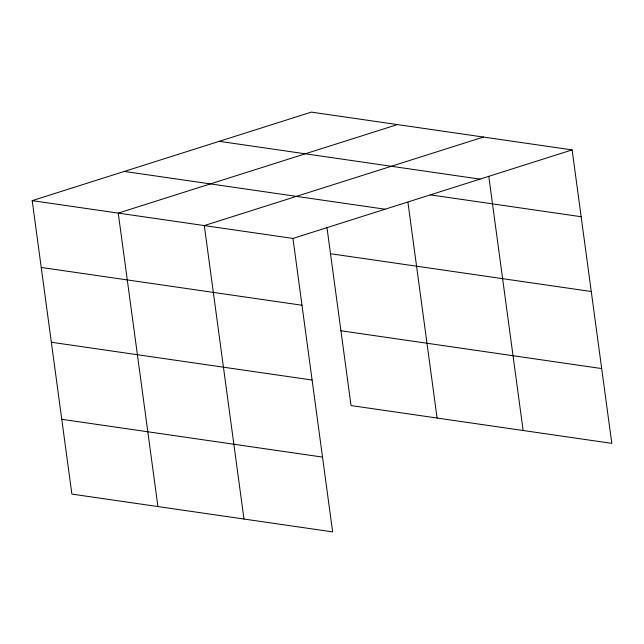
<?xml version="1.0" encoding="UTF-8"?>
<svg xmlns="http://www.w3.org/2000/svg" width="644" height="644" viewBox="0 0 644 644"><rect width="100%" height="100%" fill="white"/><g stroke="black" fill="none" stroke-linecap="round" stroke-linejoin="round"><path stroke-width="0.97" d="M32.2 200.638L292.956 238.433L332.634 531.888L71.878 494.093L32.2 200.638L311.366 112.112L572.122 149.907L611.8 443.362L351.044 405.567L326.919 227.147M397.42 124.582L118.246 213.108L157.925 506.57M483.467 137.051L204.301 225.577L243.971 519.04M292.956 238.433L572.122 149.907M219.242 141.326L479.997 179.121M430.192 194.842L581.154 216.722M124.324 171.425L385.08 209.219M330.517 253.72L591.273 291.515M41.232 267.453L301.988 305.248M340.934 330.774L601.689 368.569M51.343 342.246L312.099 380.041M61.768 419.3L322.523 457.095M488.78 176.359L523.145 430.514M407.918 202.224L437.091 418.045"/></g></svg>
